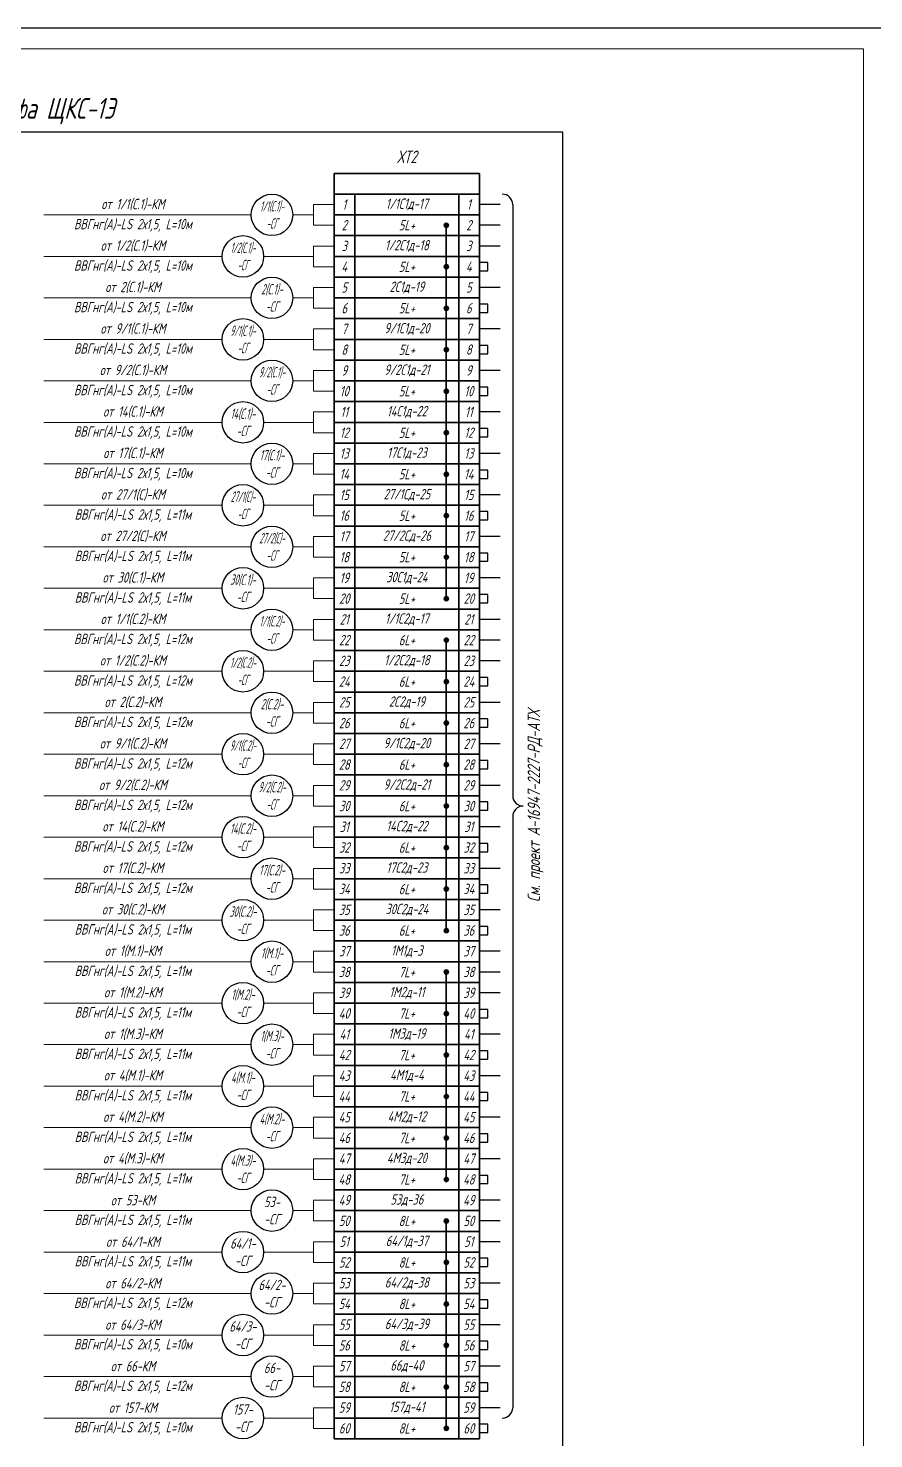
# Model space of a CAD drawing. Header units: millimetres. Extents: x -14296 to 10264, y -13087 to -5602.
# Drawn here: x -4189.9 to -3986.2, y -12832.7 to -12492.7 of the extents above; entities that cross this region are included whole.
import ezdxf

# ---------------------------------------------------------------- set-up
doc = ezdxf.new("R2010")
doc.units = ezdxf.units.MM
doc.linetypes.add('gost5', pattern=[7, 5, -2, 0])
for name, color, linetype, lineweight in [('КаБель контрольный (Вновь)', 142, 'gost5', 15), ('КаБель контрольный (Сущ)', 142, 'gost5', 25), ('Линия выноска', 137, 'Continuous', 25), ('Рамка толстая', 7, 'Continuous', 15), ('Рамка тонкая', 5, 'Continuous', 25), ('Текст', 7, 'Continuous', 20), ('Элемент эл. схем', 7, 'Continuous', 35)]:
    doc.layers.add(name, color=color, linetype=linetype, lineweight=lineweight)
doc.styles.add('Simplex', font='simplex.shx', dxfattribs={"width": 0.7, "oblique": 15})

# ---------------------------------------------------------------- blocks, each defined once
blk = doc.blocks.new('A$C54FF5821')
at = {"layer": 'Рамка толстая'}
for p, q in [((415, 589), (20, 589)), ((415, 5), (415, 589))]:
    blk.add_line(p, q, dxfattribs=at)
at = {"layer": 'Рамка тонкая'}
blk.add_line((420, 594), (0, 594), dxfattribs=at)
blk = doc.blocks.new('A$C581E5E11')
at = {"layer": 'Элемент эл. схем'}
for p, q in [((0, 5), (0, 0)), ((5, 5), (0, 5)), ((5, 0), (5, 5)), ((5, 5), (30, 5)), ((30, 5), (30, 0)), ((30, 5), (35, 5)), ((35, 5), (35, 0)), ((0, 0), (5, 0)), ((30, 0), (5, 0)), ((35, 0), (30, 0))]:
    blk.add_line(p, q, dxfattribs=at)

msp = doc.modelspace()

# ---------------------------------------------------------------- hatches: boundary and pattern name
at = {"layer": 'Элемент эл. схем', "linetype": 'ByBlock'}
for points in [[(-4088.71622, -12540.24064, 1), (-4089.71622, -12540.24064, 1)], [(-4088.71622, -12550.24064, 1), (-4089.71622, -12550.24064, 1)], [(-4088.71622, -12560.24064, 1), (-4089.71622, -12560.24064, 1)], [(-4088.71622, -12570.24064, 1), (-4089.71622, -12570.24064, 1)], [(-4088.71622, -12580.24064, 1), (-4089.71622, -12580.24064, 1)], [(-4088.71622, -12590.24064, 1), (-4089.71622, -12590.24064, 1)], [(-4088.71622, -12600.24064, 1), (-4089.71622, -12600.24064, 1)], [(-4088.71622, -12610.24064, 1), (-4089.71622, -12610.24064, 1)], [(-4088.71622, -12620.24064, 1), (-4089.71622, -12620.24064, 1)], [(-4088.71622, -12630.24064, 1), (-4089.71622, -12630.24064, 1)], [(-4088.71622, -12640.24064, 1), (-4089.71622, -12640.24064, 1)], [(-4088.71622, -12650.24064, 1), (-4089.71622, -12650.24064, 1)], [(-4088.71622, -12660.24064, 1), (-4089.71622, -12660.24064, 1)], [(-4088.71622, -12670.24064, 1), (-4089.71622, -12670.24064, 1)], [(-4088.71622, -12680.24064, 1), (-4089.71622, -12680.24064, 1)], [(-4088.71622, -12690.24064, 1), (-4089.71622, -12690.24064, 1)], [(-4088.71622, -12700.24064, 1), (-4089.71622, -12700.24064, 1)], [(-4088.71622, -12710.24064, 1), (-4089.71622, -12710.24064, 1)], [(-4088.71622, -12720.24064, 1), (-4089.71622, -12720.24064, 1)], [(-4088.71622, -12730.24064, 1), (-4089.71622, -12730.24064, 1)], [(-4088.71622, -12740.24064, 1), (-4089.71622, -12740.24064, 1)], [(-4088.71622, -12750.24064, 1), (-4089.71622, -12750.24064, 1)], [(-4088.71622, -12760.24064, 1), (-4089.71622, -12760.24064, 1)], [(-4088.71622, -12770.24064, 1), (-4089.71622, -12770.24064, 1)], [(-4088.71622, -12780.24064, 1), (-4089.71622, -12780.24064, 1)], [(-4088.71622, -12790.24064, 1), (-4089.71622, -12790.24064, 1)], [(-4088.71622, -12800.24064, 1), (-4089.71622, -12800.24064, 1)], [(-4088.71622, -12810.24064, 1), (-4089.71622, -12810.24064, 1)], [(-4088.71622, -12820.24064, 1), (-4089.71622, -12820.24064, 1)], [(-4088.71622, -12830.24064, 1), (-4089.71622, -12830.24064, 1)]]:
    msp.add_hatch(color=256, dxfattribs=at).paths.add_polyline_path(points)

# ---------------------------------------------------------------- linework, layer by layer
at = {"layer": 'КаБель контрольный (Вновь)', "linetype": 'ByBlock'}
for p, q in [((-4116.21622, -12535.24064), (-4121.21622, -12535.24064)), ((-4121.21622, -12535.24064), (-4121.21622, -12540.24064)), ((-4136.21622, -12537.74064), (-4186.21622, -12537.74064)), ((-4121.21622, -12537.74064), (-4126.21622, -12537.74064)), ((-4121.21622, -12540.24064), (-4116.21622, -12540.24064)), ((-4116.21622, -12545.24064), (-4121.21622, -12545.24064)), ((-4121.21622, -12545.24064), (-4121.21622, -12550.24064)), ((-4143.21622, -12547.74064), (-4186.21622, -12547.74064)), ((-4121.21622, -12547.74064), (-4133.21622, -12547.74064)), ((-4121.21622, -12550.24064), (-4116.21622, -12550.24064)), ((-4116.21622, -12555.24064), (-4121.21622, -12555.24064)), ((-4121.21622, -12555.24064), (-4121.21622, -12560.24064)), ((-4136.21622, -12557.74064), (-4186.21622, -12557.74064)), ((-4121.21622, -12557.74064), (-4126.21622, -12557.74064)), ((-4121.21622, -12560.24064), (-4116.21622, -12560.24064)), ((-4116.21622, -12565.24064), (-4121.21622, -12565.24064)), ((-4121.21622, -12565.24064), (-4121.21622, -12570.24064)), ((-4143.21622, -12567.74064), (-4186.21622, -12567.74064)), ((-4121.21622, -12567.74064), (-4133.21622, -12567.74064)), ((-4121.21622, -12570.24064), (-4116.21622, -12570.24064)), ((-4116.21622, -12575.24064), (-4121.21622, -12575.24064)), ((-4121.21622, -12575.24064), (-4121.21622, -12580.24064)), ((-4136.21622, -12577.74064), (-4186.21622, -12577.74064)), ((-4121.21622, -12577.74064), (-4126.21622, -12577.74064)), ((-4121.21622, -12580.24064), (-4116.21622, -12580.24064)), ((-4116.21622, -12585.24064), (-4121.21622, -12585.24064)), ((-4121.21622, -12585.24064), (-4121.21622, -12590.24064)), ((-4143.21622, -12587.74064), (-4186.21622, -12587.74064)), ((-4121.21622, -12587.74064), (-4133.21622, -12587.74064)), ((-4121.21622, -12590.24064), (-4116.21622, -12590.24064)), ((-4116.21622, -12595.24064), (-4121.21622, -12595.24064)), ((-4121.21622, -12595.24064), (-4121.21622, -12600.24064)), ((-4136.21622, -12597.74064), (-4186.21622, -12597.74064)), ((-4121.21622, -12597.74064), (-4126.21622, -12597.74064)), ((-4121.21622, -12600.24064), (-4116.21622, -12600.24064)), ((-4116.21622, -12605.24064), (-4121.21622, -12605.24064)), ((-4121.21622, -12605.24064), (-4121.21622, -12610.24064)), ((-4143.21622, -12607.74064), (-4186.21622, -12607.74064)), ((-4121.21622, -12607.74064), (-4133.21622, -12607.74064)), ((-4121.21622, -12610.24064), (-4116.21622, -12610.24064)), ((-4116.21622, -12615.24064), (-4121.21622, -12615.24064)), ((-4121.21622, -12615.24064), (-4121.21622, -12620.24064)), ((-4136.21622, -12617.74064), (-4186.21622, -12617.74064)), ((-4121.21622, -12617.74064), (-4126.21622, -12617.74064)), ((-4121.21622, -12620.24064), (-4116.21622, -12620.24064)), ((-4116.21622, -12625.24064), (-4121.21622, -12625.24064)), ((-4121.21622, -12625.24064), (-4121.21622, -12630.24064)), ((-4143.21622, -12627.74064), (-4186.21622, -12627.74064)), ((-4121.21622, -12627.74064), (-4133.21622, -12627.74064)), ((-4121.21622, -12630.24064), (-4116.21622, -12630.24064)), ((-4136.21622, -12637.74064), (-4186.21622, -12637.74064)), ((-4121.21622, -12637.74064), (-4126.21622, -12637.74064)), ((-4116.21622, -12635.24064), (-4121.21622, -12635.24064)), ((-4121.21622, -12635.24064), (-4121.21622, -12640.24064)), ((-4121.21622, -12640.24064), (-4116.21622, -12640.24064)), ((-4143.21622, -12647.74064), (-4186.21622, -12647.74064)), ((-4121.21622, -12647.74064), (-4133.21622, -12647.74064)), ((-4116.21622, -12645.24064), (-4121.21622, -12645.24064)), ((-4121.21622, -12645.24064), (-4121.21622, -12650.24064)), ((-4121.21622, -12650.24064), (-4116.21622, -12650.24064)), ((-4136.21622, -12657.74064), (-4186.21622, -12657.74064)), ((-4121.21622, -12657.74064), (-4126.21622, -12657.74064)), ((-4116.21622, -12655.24064), (-4121.21622, -12655.24064)), ((-4121.21622, -12655.24064), (-4121.21622, -12660.24064)), ((-4121.21622, -12660.24064), (-4116.21622, -12660.24064)), ((-4143.21622, -12667.74064), (-4186.21622, -12667.74064)), ((-4121.21622, -12667.74064), (-4133.21622, -12667.74064)), ((-4116.21622, -12665.24064), (-4121.21622, -12665.24064)), ((-4121.21622, -12665.24064), (-4121.21622, -12670.24064)), ((-4121.21622, -12670.24064), (-4116.21622, -12670.24064)), ((-4136.21622, -12677.74064), (-4186.21622, -12677.74064)), ((-4121.21622, -12677.74064), (-4126.21622, -12677.74064)), ((-4116.21622, -12675.24064), (-4121.21622, -12675.24064)), ((-4121.21622, -12675.24064), (-4121.21622, -12680.24064)), ((-4121.21622, -12680.24064), (-4116.21622, -12680.24064)), ((-4116.21622, -12685.24064), (-4121.21622, -12685.24064)), ((-4121.21622, -12685.24064), (-4121.21622, -12690.24064)), ((-4143.21622, -12687.74064), (-4186.21622, -12687.74064)), ((-4121.21622, -12687.74064), (-4133.21622, -12687.74064)), ((-4121.21622, -12690.24064), (-4116.21622, -12690.24064)), ((-4116.21622, -12695.24064), (-4121.21622, -12695.24064)), ((-4121.21622, -12695.24064), (-4121.21622, -12700.24064)), ((-4136.21622, -12697.74064), (-4186.21622, -12697.74064)), ((-4121.21622, -12697.74064), (-4126.21622, -12697.74064)), ((-4121.21622, -12700.24064), (-4116.21622, -12700.24064)), ((-4116.21622, -12705.24064), (-4121.21622, -12705.24064)), ((-4121.21622, -12705.24064), (-4121.21622, -12710.24064)), ((-4143.21622, -12707.74064), (-4186.21622, -12707.74064)), ((-4121.21622, -12707.74064), (-4133.21622, -12707.74064)), ((-4121.21622, -12710.24064), (-4116.21622, -12710.24064)), ((-4116.21622, -12715.24064), (-4121.21622, -12715.24064)), ((-4121.21622, -12715.24064), (-4121.21622, -12720.24064)), ((-4136.21622, -12717.74064), (-4186.21622, -12717.74064)), ((-4121.21622, -12717.74064), (-4126.21622, -12717.74064)), ((-4121.21622, -12720.24064), (-4116.21622, -12720.24064)), ((-4116.21622, -12725.24064), (-4121.21622, -12725.24064)), ((-4121.21622, -12725.24064), (-4121.21622, -12730.24064)), ((-4143.21622, -12727.74064), (-4186.21622, -12727.74064)), ((-4121.21622, -12727.74064), (-4133.21622, -12727.74064)), ((-4121.21622, -12730.24064), (-4116.21622, -12730.24064)), ((-4116.21622, -12735.24064), (-4121.21622, -12735.24064)), ((-4121.21622, -12735.24064), (-4121.21622, -12740.24064)), ((-4136.21622, -12737.74064), (-4186.21622, -12737.74064)), ((-4121.21622, -12737.74064), (-4126.21622, -12737.74064)), ((-4121.21622, -12740.24064), (-4116.21622, -12740.24064)), ((-4116.21622, -12745.24064), (-4121.21622, -12745.24064)), ((-4121.21622, -12745.24064), (-4121.21622, -12750.24064)), ((-4143.21622, -12747.74064), (-4186.21622, -12747.74064)), ((-4121.21622, -12747.74064), (-4133.21622, -12747.74064)), ((-4121.21622, -12750.24064), (-4116.21622, -12750.24064)), ((-4116.21622, -12755.24064), (-4121.21622, -12755.24064)), ((-4121.21622, -12755.24064), (-4121.21622, -12760.24064)), ((-4136.21622, -12757.74064), (-4186.21622, -12757.74064)), ((-4121.21622, -12757.74064), (-4126.21622, -12757.74064)), ((-4121.21622, -12760.24064), (-4116.21622, -12760.24064)), ((-4116.21622, -12765.24064), (-4121.21622, -12765.24064)), ((-4121.21622, -12765.24064), (-4121.21622, -12770.24064)), ((-4143.21622, -12767.74064), (-4186.21622, -12767.74064)), ((-4121.21622, -12767.74064), (-4133.21622, -12767.74064)), ((-4121.21622, -12770.24064), (-4116.21622, -12770.24064)), ((-4116.21622, -12775.24064), (-4121.21622, -12775.24064)), ((-4121.21622, -12775.24064), (-4121.21622, -12780.24064)), ((-4136.21622, -12777.74064), (-4186.21622, -12777.74064)), ((-4121.21622, -12777.74064), (-4126.21622, -12777.74064)), ((-4121.21622, -12780.24064), (-4116.21622, -12780.24064)), ((-4116.21622, -12785.24064), (-4121.21622, -12785.24064)), ((-4121.21622, -12785.24064), (-4121.21622, -12790.24064)), ((-4143.21622, -12787.74064), (-4186.21622, -12787.74064)), ((-4121.21622, -12787.74064), (-4133.21622, -12787.74064)), ((-4121.21622, -12790.24064), (-4116.21622, -12790.24064)), ((-4116.21622, -12795.24064), (-4121.21622, -12795.24064)), ((-4121.21622, -12795.24064), (-4121.21622, -12800.24064)), ((-4136.21622, -12797.74064), (-4186.21622, -12797.74064)), ((-4121.21622, -12797.74064), (-4126.21622, -12797.74064)), ((-4121.21622, -12800.24064), (-4116.21622, -12800.24064)), ((-4143.21622, -12807.74064), (-4186.21622, -12807.74064)), ((-4121.21622, -12807.74064), (-4133.21622, -12807.74064)), ((-4116.21622, -12805.24064), (-4121.21622, -12805.24064)), ((-4121.21622, -12805.24064), (-4121.21622, -12810.24064)), ((-4121.21622, -12810.24064), (-4116.21622, -12810.24064)), ((-4136.21622, -12817.74064), (-4186.21622, -12817.74064)), ((-4121.21622, -12817.74064), (-4126.21622, -12817.74064)), ((-4116.21622, -12815.24064), (-4121.21622, -12815.24064)), ((-4121.21622, -12815.24064), (-4121.21622, -12820.24064)), ((-4121.21622, -12820.24064), (-4116.21622, -12820.24064)), ((-4143.21622, -12827.74064), (-4186.21622, -12827.74064)), ((-4121.21622, -12827.74064), (-4133.21622, -12827.74064)), ((-4116.21622, -12825.24064), (-4121.21622, -12825.24064)), ((-4121.21622, -12825.24064), (-4121.21622, -12830.24064)), ((-4121.21622, -12830.24064), (-4116.21622, -12830.24064))]:
    msp.add_line(p, q, dxfattribs=at)
at = {"layer": 'КаБель контрольный (Сущ)', "color": 6, "linetype": 'ByBlock'}
for p, q in [((-4076.21622, -12535.24064), (-4081.21622, -12535.24064)), ((-4076.21622, -12540.24064), (-4081.21622, -12540.24064)), ((-4076.21622, -12545.24064), (-4081.21622, -12545.24064)), ((-4076.21622, -12555.24064), (-4081.21622, -12555.24064)), ((-4076.21622, -12565.24064), (-4081.21622, -12565.24064)), ((-4076.21622, -12575.24064), (-4081.21622, -12575.24064)), ((-4076.21622, -12585.24064), (-4081.21622, -12585.24064)), ((-4076.21622, -12595.24064), (-4081.21622, -12595.24064)), ((-4076.21622, -12605.24064), (-4081.21622, -12605.24064)), ((-4076.21622, -12615.24064), (-4081.21622, -12615.24064)), ((-4076.21622, -12625.24064), (-4081.21622, -12625.24064)), ((-4076.21622, -12635.24064), (-4081.21622, -12635.24064)), ((-4076.21622, -12640.24064), (-4081.21622, -12640.24064)), ((-4076.21622, -12645.24064), (-4081.21622, -12645.24064)), ((-4076.21622, -12655.24064), (-4081.21622, -12655.24064)), ((-4076.21622, -12665.24064), (-4081.21622, -12665.24064)), ((-4076.21622, -12675.24064), (-4081.21622, -12675.24064)), ((-4076.21622, -12685.24064), (-4081.21622, -12685.24064)), ((-4076.21622, -12695.24064), (-4081.21622, -12695.24064)), ((-4076.21622, -12705.24064), (-4081.21622, -12705.24064)), ((-4076.21622, -12715.24064), (-4081.21622, -12715.24064)), ((-4076.21622, -12720.24064), (-4081.21622, -12720.24064)), ((-4076.21622, -12725.24064), (-4081.21622, -12725.24064)), ((-4076.21622, -12735.24064), (-4081.21622, -12735.24064)), ((-4076.21622, -12745.24064), (-4081.21622, -12745.24064)), ((-4076.21622, -12755.24064), (-4081.21622, -12755.24064)), ((-4076.21622, -12765.24064), (-4081.21622, -12765.24064)), ((-4076.21622, -12775.24064), (-4081.21622, -12775.24064)), ((-4076.21622, -12780.24064), (-4081.21622, -12780.24064)), ((-4076.21622, -12785.24064), (-4081.21622, -12785.24064)), ((-4076.21622, -12795.24064), (-4081.21622, -12795.24064)), ((-4076.21622, -12805.24064), (-4081.21622, -12805.24064)), ((-4076.21622, -12815.24064), (-4081.21622, -12815.24064)), ((-4076.21622, -12825.24064), (-4081.21622, -12825.24064))]:
    msp.add_line(p, q, dxfattribs=at)
at = {"layer": 'КаБель контрольный (Сущ)', "linetype": 'ByBlock'}
for p, q in [((-4079.21622, -12549.24064), (-4081.21622, -12549.24064)), ((-4079.21622, -12551.24064), (-4079.21622, -12549.24064)), ((-4081.21622, -12551.24064), (-4079.21622, -12551.24064)), ((-4079.21622, -12559.24064), (-4081.21622, -12559.24064)), ((-4079.21622, -12561.24064), (-4079.21622, -12559.24064)), ((-4081.21622, -12561.24064), (-4079.21622, -12561.24064)), ((-4079.21622, -12569.24064), (-4081.21622, -12569.24064)), ((-4079.21622, -12571.24064), (-4079.21622, -12569.24064)), ((-4081.21622, -12571.24064), (-4079.21622, -12571.24064)), ((-4079.21622, -12579.24064), (-4081.21622, -12579.24064)), ((-4079.21622, -12581.24064), (-4079.21622, -12579.24064)), ((-4081.21622, -12581.24064), (-4079.21622, -12581.24064)), ((-4079.21622, -12589.24064), (-4081.21622, -12589.24064)), ((-4079.21622, -12591.24064), (-4079.21622, -12589.24064)), ((-4081.21622, -12591.24064), (-4079.21622, -12591.24064)), ((-4079.21622, -12599.24064), (-4081.21622, -12599.24064)), ((-4079.21622, -12601.24064), (-4079.21622, -12599.24064)), ((-4081.21622, -12601.24064), (-4079.21622, -12601.24064)), ((-4079.21622, -12609.24064), (-4081.21622, -12609.24064)), ((-4079.21622, -12611.24064), (-4079.21622, -12609.24064)), ((-4081.21622, -12611.24064), (-4079.21622, -12611.24064)), ((-4079.21622, -12619.24064), (-4081.21622, -12619.24064)), ((-4079.21622, -12621.24064), (-4079.21622, -12619.24064)), ((-4081.21622, -12621.24064), (-4079.21622, -12621.24064)), ((-4079.21622, -12629.24064), (-4081.21622, -12629.24064)), ((-4079.21622, -12631.24064), (-4079.21622, -12629.24064)), ((-4081.21622, -12631.24064), (-4079.21622, -12631.24064)), ((-4079.21622, -12649.24064), (-4081.21622, -12649.24064)), ((-4081.21622, -12651.24064), (-4079.21622, -12651.24064)), ((-4079.21622, -12651.24064), (-4079.21622, -12649.24064)), ((-4079.21622, -12659.24064), (-4081.21622, -12659.24064)), ((-4081.21622, -12661.24064), (-4079.21622, -12661.24064)), ((-4079.21622, -12661.24064), (-4079.21622, -12659.24064)), ((-4079.21622, -12669.24064), (-4081.21622, -12669.24064)), ((-4081.21622, -12671.24064), (-4079.21622, -12671.24064)), ((-4079.21622, -12671.24064), (-4079.21622, -12669.24064)), ((-4079.21622, -12679.24064), (-4081.21622, -12679.24064)), ((-4081.21622, -12681.24064), (-4079.21622, -12681.24064)), ((-4079.21622, -12681.24064), (-4079.21622, -12679.24064)), ((-4079.21622, -12689.24064), (-4081.21622, -12689.24064)), ((-4081.21622, -12691.24064), (-4079.21622, -12691.24064)), ((-4079.21622, -12691.24064), (-4079.21622, -12689.24064)), ((-4079.21622, -12699.24064), (-4081.21622, -12699.24064)), ((-4081.21622, -12701.24064), (-4079.21622, -12701.24064)), ((-4079.21622, -12701.24064), (-4079.21622, -12699.24064)), ((-4079.21622, -12709.24064), (-4081.21622, -12709.24064)), ((-4081.21622, -12711.24064), (-4079.21622, -12711.24064)), ((-4079.21622, -12711.24064), (-4079.21622, -12709.24064)), ((-4079.21622, -12729.24064), (-4081.21622, -12729.24064)), ((-4079.21622, -12731.24064), (-4079.21622, -12729.24064)), ((-4081.21622, -12731.24064), (-4079.21622, -12731.24064)), ((-4079.21622, -12739.24064), (-4081.21622, -12739.24064)), ((-4079.21622, -12741.24064), (-4079.21622, -12739.24064)), ((-4081.21622, -12741.24064), (-4079.21622, -12741.24064)), ((-4079.21622, -12749.24064), (-4081.21622, -12749.24064)), ((-4079.21622, -12751.24064), (-4079.21622, -12749.24064)), ((-4081.21622, -12751.24064), (-4079.21622, -12751.24064)), ((-4079.21622, -12759.24064), (-4081.21622, -12759.24064)), ((-4079.21622, -12761.24064), (-4079.21622, -12759.24064)), ((-4081.21622, -12761.24064), (-4079.21622, -12761.24064)), ((-4079.21622, -12769.24064), (-4081.21622, -12769.24064)), ((-4079.21622, -12771.24064), (-4079.21622, -12769.24064)), ((-4081.21622, -12771.24064), (-4079.21622, -12771.24064)), ((-4079.21622, -12789.24064), (-4081.21622, -12789.24064)), ((-4079.21622, -12791.24064), (-4079.21622, -12789.24064)), ((-4081.21622, -12791.24064), (-4079.21622, -12791.24064)), ((-4079.21622, -12799.24064), (-4081.21622, -12799.24064)), ((-4079.21622, -12801.24064), (-4079.21622, -12799.24064)), ((-4081.21622, -12801.24064), (-4079.21622, -12801.24064)), ((-4079.21622, -12809.24064), (-4081.21622, -12809.24064)), ((-4079.21622, -12811.24064), (-4079.21622, -12809.24064)), ((-4081.21622, -12811.24064), (-4079.21622, -12811.24064)), ((-4079.21622, -12819.24064), (-4081.21622, -12819.24064)), ((-4081.21622, -12821.24064), (-4079.21622, -12821.24064)), ((-4079.21622, -12821.24064), (-4079.21622, -12819.24064)), ((-4079.21622, -12829.24064), (-4081.21622, -12829.24064)), ((-4081.21622, -12831.24064), (-4079.21622, -12831.24064)), ((-4079.21622, -12831.24064), (-4079.21622, -12829.24064))]:
    msp.add_line(p, q, dxfattribs=at)
at = {"layer": 'Линия выноска'}
for p, q in [((-4351.21622, -12517.74064), (-4061.21622, -12517.74064)), ((-4061.21622, -12517.74064), (-4061.21622, -12916.74064))]:
    msp.add_line(p, q, dxfattribs=at)
at = {"layer": 'Рамка тонкая'}
for p, q in [((-4073.21622, -12535.24064), (-4073.21622, -12677.74064)), ((-4073.21622, -12682.74064), (-4073.21622, -12825.24064))]:
    msp.add_line(p, q, dxfattribs=at)
for centre in [(-4131.21622, -12537.74064), (-4138.21622, -12547.74064), (-4131.21622, -12557.74064), (-4138.21622, -12567.74064), (-4131.21622, -12577.74064), (-4138.21622, -12587.74064), (-4131.21622, -12597.74064), (-4138.21622, -12607.74064), (-4131.21622, -12617.74064), (-4138.21622, -12627.74064), (-4131.21622, -12637.74064), (-4138.21622, -12647.74064), (-4131.21622, -12657.74064), (-4138.21622, -12667.74064), (-4131.21622, -12677.74064), (-4138.21622, -12687.74064), (-4131.21622, -12697.74064), (-4138.21622, -12707.74064), (-4131.21622, -12717.74064), (-4138.21622, -12727.74064), (-4131.21622, -12737.74064), (-4138.21622, -12747.74064), (-4131.21622, -12757.74064), (-4138.21622, -12767.74064), (-4131.21622, -12777.74064), (-4138.21622, -12787.74064), (-4131.21622, -12797.74064), (-4138.21622, -12807.74064), (-4131.21622, -12817.74064), (-4138.21622, -12827.74064)]:
    msp.add_circle(centre, 5, dxfattribs=at)
for centre, start, end in [((-4075.71622, -12535.24064), 0, 90), ((-4070.71622, -12677.74064), 180, 270), ((-4070.71622, -12682.74064), 90, 180), ((-4075.71622, -12825.24064), 270, 0)]:
    msp.add_arc(centre, 2.5, start, end, dxfattribs=at)
at = {"layer": 'Элемент эл. схем'}
for p, q in [((-4116.21622, -12527.74064), (-4116.21622, -12532.74064)), ((-4111.21622, -12527.74064), (-4116.21622, -12527.74064)), ((-4111.21622, -12527.74064), (-4086.21622, -12527.74064)), ((-4086.21622, -12527.74064), (-4081.21622, -12527.74064)), ((-4081.21622, -12527.74064), (-4081.21622, -12532.74064)), ((-4116.21622, -12532.74064), (-4111.21622, -12532.74064)), ((-4086.21622, -12532.74064), (-4111.21622, -12532.74064)), ((-4081.21622, -12532.74064), (-4086.21622, -12532.74064)), ((-4116.21622, -12612.74064), (-4111.21622, -12612.74064)), ((-4086.21622, -12612.74064), (-4111.21622, -12612.74064)), ((-4081.21622, -12612.74064), (-4086.21622, -12612.74064)), ((-4116.21622, -12772.74064), (-4111.21622, -12772.74064)), ((-4086.21622, -12772.74064), (-4111.21622, -12772.74064)), ((-4081.21622, -12772.74064), (-4086.21622, -12772.74064)), ((-4086.21622, -12772.74064), (-4081.21622, -12772.74064))]:
    msp.add_line(p, q, dxfattribs=at)
at = {"layer": 'Элемент эл. схем', "linetype": 'ByBlock'}
for p, q in [((-4089.21622, -12540.24064), (-4089.21622, -12630.24064)), ((-4089.21622, -12640.24064), (-4089.21622, -12710.24064)), ((-4089.21622, -12720.24064), (-4089.21622, -12770.24064)), ((-4089.21622, -12780.24064), (-4089.21622, -12830.24064))]:
    msp.add_line(p, q, dxfattribs=at)
for centre in [(-4089.21622, -12540.24064), (-4089.21622, -12550.24064), (-4089.21622, -12560.24064), (-4089.21622, -12570.24064), (-4089.21622, -12580.24064), (-4089.21622, -12590.24064), (-4089.21622, -12600.24064), (-4089.21622, -12610.24064), (-4089.21622, -12620.24064), (-4089.21622, -12630.24064), (-4089.21622, -12640.24064), (-4089.21622, -12650.24064), (-4089.21622, -12660.24064), (-4089.21622, -12670.24064), (-4089.21622, -12680.24064), (-4089.21622, -12690.24064), (-4089.21622, -12700.24064), (-4089.21622, -12710.24064), (-4089.21622, -12720.24064), (-4089.21622, -12730.24064), (-4089.21622, -12740.24064), (-4089.21622, -12750.24064), (-4089.21622, -12760.24064), (-4089.21622, -12770.24064), (-4089.21622, -12780.24064), (-4089.21622, -12790.24064), (-4089.21622, -12800.24064), (-4089.21622, -12810.24064), (-4089.21622, -12820.24064), (-4089.21622, -12830.24064)]:
    msp.add_circle(centre, 0.5, dxfattribs=at)

# ---------------------------------------------------------------- block references
msp.add_blockref('A$C54FF5821', (-4403.71622, -13086.74065))
at = {"layer": 'Элемент эл. схем'}
for p in [(-4116.21622, -12537.74063), (-4116.21622, -12542.74063), (-4116.21622, -12547.74063), (-4116.21622, -12552.74063), (-4116.21622, -12557.74063), (-4116.21622, -12562.74063), (-4116.21622, -12567.74063), (-4116.21622, -12572.74063), (-4116.21622, -12577.74063), (-4116.21622, -12582.74063), (-4116.21622, -12587.74063), (-4116.21622, -12592.74063), (-4116.21622, -12597.74063), (-4116.21622, -12602.74063), (-4116.21622, -12607.74063), (-4116.21622, -12612.74063), (-4116.21622, -12617.74063), (-4116.21622, -12622.74063), (-4116.21622, -12627.74063), (-4116.21622, -12632.74063), (-4116.21622, -12637.74063), (-4116.21622, -12642.74063), (-4116.21622, -12647.74063), (-4116.21622, -12652.74063), (-4116.21622, -12657.74063), (-4116.21622, -12662.74063), (-4116.21622, -12667.74063), (-4116.21622, -12672.74063), (-4116.21622, -12677.74063), (-4116.21622, -12682.74063), (-4116.21622, -12687.74063), (-4116.21622, -12692.74063), (-4116.21622, -12697.74063), (-4116.21622, -12702.74063), (-4116.21622, -12707.74063), (-4116.21622, -12712.74063), (-4116.21622, -12717.74063), (-4116.21622, -12722.74063), (-4116.21622, -12727.74063), (-4116.21622, -12732.74063), (-4116.21622, -12737.74063), (-4116.21622, -12742.74063), (-4116.21622, -12747.74063), (-4116.21622, -12752.74063), (-4116.21622, -12757.74063), (-4116.21622, -12762.74063), (-4116.21622, -12767.74063), (-4116.21622, -12772.74063), (-4116.21622, -12777.74063), (-4116.21622, -12782.74063), (-4116.21622, -12787.74063), (-4116.21622, -12792.74063), (-4116.21622, -12797.74063), (-4116.21622, -12802.74063), (-4116.21622, -12807.74063), (-4116.21622, -12812.74063), (-4116.21622, -12817.74063), (-4116.21622, -12822.74063), (-4116.21622, -12827.74063), (-4116.21622, -12832.74063)]:
    msp.add_blockref('A$C581E5E11', p, dxfattribs=at)

# ---------------------------------------------------------------- texts
at = {"layer": 'Текст', "lineweight": 35, "insert": (-4206.21622, -12512.74064), "char_height": 5, "width": 241.1593088, "attachment_point": 5, "style": 'Simplex'}
msp.add_mtext('Монтажная схема шкафа ЩКС-1Э', dxfattribs=at)
at = {"layer": 'Текст', "attachment_point": 5, "style": 'Simplex'}
for s, insert, char_height, width in [('ХТ2', (-4098.71622, -12523.74064), 3, 35), ('от 1/1(С.1)-КМ', (-4164.71622, -12535.24064), 2.5, 30.4242349), ('{\\W0.4;1/1(С.1)-\\P-СГ}', (-4131.21622, -12537.74064), 2.5, 17), ('1/1С1д-17', (-4098.71622, -12535.24064), 2.5, 25), ('ВВГнг(А)-LS 2х1,5, L=10м', (-4164.71622, -12540.24064), 2.5, 52.5468781), ('5L+', (-4098.71622, -12540.24064), 2.5, 25), ('от 1/2(С.1)-КМ', (-4164.71622, -12545.24064), 2.5, 30.4242349), ('{\\W0.4;1/2(С.1)-\\P-СГ}', (-4138.21622, -12547.74064), 2.5, 17), ('1/2С1д-18', (-4098.71622, -12545.24064), 2.5, 25), ('ВВГнг(А)-LS 2х1,5, L=10м', (-4164.71622, -12550.24064), 2.5, 52.5468781), ('5L+', (-4098.71622, -12550.24064), 2.5, 25), ('от 2(С.1)-КМ', (-4164.71622, -12555.24064), 2.5, 30.4242349), ('{\\W0.5;2(С.1)-\\P-СГ}', (-4131.21622, -12557.74064), 2.5, 17), ('2С1д-19', (-4098.71622, -12555.24064), 2.5, 25), ('ВВГнг(А)-LS 2х1,5, L=10м', (-4164.71622, -12560.24064), 2.5, 52.5468781), ('5L+', (-4098.71622, -12560.24064), 2.5, 25), ('от 9/1(С.1)-КМ', (-4164.71622, -12565.24064), 2.5, 30.4242349), ('{\\W0.4;9/1(С.1)-\\P-СГ}', (-4138.21622, -12567.74064), 2.5, 17), ('9/1С1д-20', (-4098.71622, -12565.24064), 2.5, 25), ('ВВГнг(А)-LS 2х1,5, L=10м', (-4164.71622, -12570.24064), 2.5, 52.5468781), ('5L+', (-4098.71622, -12570.24064), 2.5, 25), ('от 9/2(С.1)-КМ', (-4164.71622, -12575.24064), 2.5, 30.4242349), ('{\\W0.4;9/2(С.1)-\\P-СГ}', (-4131.21622, -12577.74064), 2.5, 17), ('9/2С1д-21', (-4098.71622, -12575.24064), 2.5, 25), ('ВВГнг(А)-LS 2х1,5, L=10м', (-4164.71622, -12580.24064), 2.5, 52.5468781), ('5L+', (-4098.71622, -12580.24064), 2.5, 25), ('от 14(С.1)-КМ', (-4164.71622, -12585.24064), 2.5, 30.4242349), ('{\\W0.5;14(С.1)-\\P-СГ}', (-4138.21622, -12587.74064), 2.5, 17), ('14С1д-22', (-4098.71622, -12585.24064), 2.5, 25), ('ВВГнг(А)-LS 2х1,5, L=10м', (-4164.71622, -12590.24064), 2.5, 52.5468781), ('5L+', (-4098.71622, -12590.24064), 2.5, 25), ('от 17(С.1)-КМ', (-4164.71622, -12595.24064), 2.5, 30.4242349), ('{\\W0.5;17(С.1)-\\P-СГ}', (-4131.21622, -12597.74064), 2.5, 17), ('17С1д-23', (-4098.71622, -12595.24064), 2.5, 25), ('ВВГнг(А)-LS 2х1,5, L=10м', (-4164.71622, -12600.24064), 2.5, 52.5468781), ('5L+', (-4098.71622, -12600.24064), 2.5, 25), ('от 27/1(С)-КМ', (-4164.71622, -12605.24064), 2.5, 30.4242349), ('27/1Сд-25', (-4098.71622, -12605.24064), 2.5, 25), ('{\\W0.4;27/1(С)-\\P-СГ}', (-4138.21622, -12607.74064), 2.5, 17), ('ВВГнг(А)-LS 2х1,5, L=11м', (-4164.71622, -12610.24064), 2.5, 52.5468781), ('5L+', (-4098.71622, -12610.24064), 2.5, 25), ('от 27/2(С)-КМ', (-4164.71622, -12615.24064), 2.5, 30.4242349), ('27/2Сд-26', (-4098.71622, -12615.24064), 2.5, 25), ('{\\W0.4;27/2(С)-\\P-СГ}', (-4131.21622, -12617.74064), 2.5, 17), ('ВВГнг(А)-LS 2х1,5, L=11м', (-4164.71622, -12620.24064), 2.5, 52.5468781), ('5L+', (-4098.71622, -12620.24064), 2.5, 25), ('от 30(С.1)-КМ', (-4164.71622, -12625.24064), 2.5, 30.4242349), ('{\\W0.5;30(С.1)-\\P-СГ}', (-4138.21622, -12627.74064), 2.5, 17), ('30С1д-24', (-4098.71622, -12625.24064), 2.5, 25), ('ВВГнг(А)-LS 2х1,5, L=11м', (-4164.71622, -12630.24064), 2.5, 52.5468781), ('5L+', (-4098.71622, -12630.24064), 2.5, 25), ('от 1/1(С.2)-КМ', (-4164.71622, -12635.24064), 2.5, 30.4242349), ('{\\W0.4;1/1(С.2)-\\P-СГ}', (-4131.21622, -12637.74064), 2.5, 17), ('1/1С2д-17', (-4098.71622, -12635.24064), 2.5, 25), ('ВВГнг(А)-LS 2х1,5, L=12м', (-4164.71622, -12640.24064), 2.5, 52.5468781), ('6L+', (-4098.71622, -12640.24064), 2.5, 25), ('от 1/2(С.2)-КМ', (-4164.71622, -12645.24064), 2.5, 30.4242349), ('{\\W0.4;1/2(С.2)-\\P-СГ}', (-4138.21622, -12647.74064), 2.5, 17), ('1/2С2д-18', (-4098.71622, -12645.24064), 2.5, 25), ('ВВГнг(А)-LS 2х1,5, L=12м', (-4164.71622, -12650.24064), 2.5, 52.5468781), ('6L+', (-4098.71622, -12650.24064), 2.5, 25), ('от 2(С.2)-КМ', (-4164.71622, -12655.24064), 2.5, 30.4242349), ('{\\W0.5;2(С.2)-\\P-СГ}', (-4131.21622, -12657.74064), 2.5, 17), ('2С2д-19', (-4098.71622, -12655.24064), 2.5, 25), ('ВВГнг(А)-LS 2х1,5, L=12м', (-4164.71622, -12660.24064), 2.5, 52.5468781), ('6L+', (-4098.71622, -12660.24064), 2.5, 25), ('от 9/1(С.2)-КМ', (-4164.71622, -12665.24064), 2.5, 30.4242349), ('{\\W0.4;9/1(С.2)-\\P-СГ}', (-4138.21622, -12667.74064), 2.5, 17), ('9/1С2д-20', (-4098.71622, -12665.24064), 2.5, 25), ('ВВГнг(А)-LS 2х1,5, L=12м', (-4164.71622, -12670.24064), 2.5, 52.5468781), ('6L+', (-4098.71622, -12670.24064), 2.5, 25), ('от 9/2(С.2)-КМ', (-4164.71622, -12675.24064), 2.5, 30.4242349), ('{\\W0.4;9/2(С.2)-\\P-СГ}', (-4131.21622, -12677.74064), 2.5, 17), ('9/2С2д-21', (-4098.71622, -12675.24064), 2.5, 25), ('ВВГнг(А)-LS 2х1,5, L=12м', (-4164.71622, -12680.24064), 2.5, 52.5468781), ('6L+', (-4098.71622, -12680.24064), 2.5, 25), ('от 14(С.2)-КМ', (-4164.71622, -12685.24064), 2.5, 30.4242349), ('{\\W0.5;14(С.2)-\\P-СГ}', (-4138.21622, -12687.74064), 2.5, 17), ('14С2д-22', (-4098.71622, -12685.24064), 2.5, 25), ('ВВГнг(А)-LS 2х1,5, L=12м', (-4164.71622, -12690.24064), 2.5, 52.5468781), ('6L+', (-4098.71622, -12690.24064), 2.5, 25), ('от 17(С.2)-КМ', (-4164.71622, -12695.24064), 2.5, 30.4242349), ('{\\W0.5;17(С.2)-\\P-СГ}', (-4131.21622, -12697.74064), 2.5, 17), ('17С2д-23', (-4098.71622, -12695.24064), 2.5, 25), ('ВВГнг(А)-LS 2х1,5, L=12м', (-4164.71622, -12700.24064), 2.5, 52.5468781), ('6L+', (-4098.71622, -12700.24064), 2.5, 25), ('от 30(С.2)-КМ', (-4164.71622, -12705.24064), 2.5, 30.4242349), ('{\\W0.5;30(С.2)-\\P-СГ}', (-4138.21622, -12707.74064), 2.5, 17), ('30С2д-24', (-4098.71622, -12705.24064), 2.5, 25), ('ВВГнг(А)-LS 2х1,5, L=11м', (-4164.71622, -12710.24064), 2.5, 52.5468781), ('6L+', (-4098.71622, -12710.24064), 2.5, 25), ('от 1(М.1)-КМ', (-4164.71622, -12715.24064), 2.5, 30.4242349), ('{\\W0.5;1(М.1)-\\P-СГ}', (-4131.21622, -12717.74064), 2.5, 17), ('1М1д-3', (-4098.71622, -12715.24064), 2.5, 25), ('ВВГнг(А)-LS 2х1,5, L=11м', (-4164.71622, -12720.24064), 2.5, 52.5468781), ('7L+', (-4098.71622, -12720.24064), 2.5, 25), ('от 1(М.2)-КМ', (-4164.71622, -12725.24064), 2.5, 30.4242349), ('{\\W0.5;1(М.2)-\\P-СГ}', (-4138.21622, -12727.74064), 2.5, 17), ('1М2д-11', (-4098.71622, -12725.24064), 2.5, 25), ('ВВГнг(А)-LS 2х1,5, L=11м', (-4164.71622, -12730.24064), 2.5, 52.5468781), ('7L+', (-4098.71622, -12730.24064), 2.5, 25), ('от 1(М.3)-КМ', (-4164.71622, -12735.24064), 2.5, 30.4242349), ('{\\W0.5;1(М.3)-\\P-СГ}', (-4131.21622, -12737.74064), 2.5, 17), ('1М3д-19', (-4098.71622, -12735.24064), 2.5, 25), ('ВВГнг(А)-LS 2х1,5, L=11м', (-4164.71622, -12740.24064), 2.5, 52.5468781), ('7L+', (-4098.71622, -12740.24064), 2.5, 25), ('от 4(М.1)-КМ', (-4164.71622, -12745.24064), 2.5, 30.4242349), ('{\\W0.5;4(М.1)-\\P-СГ}', (-4138.21622, -12747.74064), 2.5, 17), ('4М1д-4', (-4098.71622, -12745.24064), 2.5, 25), ('ВВГнг(А)-LS 2х1,5, L=11м', (-4164.71622, -12750.24064), 2.5, 52.5468781), ('7L+', (-4098.71622, -12750.24064), 2.5, 25), ('от 4(М.2)-КМ', (-4164.71622, -12755.24064), 2.5, 30.4242349), ('{\\W0.5;4(М.2)-\\P-СГ}', (-4131.21622, -12757.74064), 2.5, 17), ('4М2д-12', (-4098.71622, -12755.24064), 2.5, 25), ('ВВГнг(А)-LS 2х1,5, L=11м', (-4164.71622, -12760.24064), 2.5, 52.5468781), ('7L+', (-4098.71622, -12760.24064), 2.5, 25), ('от 4(М.3)-КМ', (-4164.71622, -12765.24064), 2.5, 30.4242349), ('{\\W0.5;4(М.3)-\\P-СГ}', (-4138.21622, -12767.74064), 2.5, 17), ('4М3д-20', (-4098.71622, -12765.24064), 2.5, 25), ('ВВГнг(А)-LS 2х1,5, L=11м', (-4164.71622, -12770.24064), 2.5, 52.5468781), ('7L+', (-4098.71622, -12770.24064), 2.5, 25), ('53д-36', (-4098.71622, -12775.24064), 2.5, 25), ('от 53-КМ', (-4164.71622, -12775.24064), 2.5, 30.4242349), ('53-\\P-СГ', (-4131.21622, -12777.74064), 2.5, 17), ('ВВГнг(А)-LS 2х1,5, L=11м', (-4164.71622, -12780.24064), 2.5, 52.5468781), ('8L+', (-4098.71622, -12780.24064), 2.5, 25), ('от 64/1-КМ', (-4164.71622, -12785.24064), 2.5, 30.4242349), ('64/1д-37', (-4098.71622, -12785.24064), 2.5, 25), ('64/1-\\P-СГ', (-4138.21622, -12787.74064), 2.5, 17), ('ВВГнг(А)-LS 2х1,5, L=11м', (-4164.71622, -12790.24064), 2.5, 52.5468781), ('8L+', (-4098.71622, -12790.24064), 2.5, 25), ('от 64/2-КМ', (-4164.71622, -12795.24064), 2.5, 30.4242349), ('64/2д-38', (-4098.71622, -12795.24064), 2.5, 25), ('64/2-\\P-СГ', (-4131.21622, -12797.74064), 2.5, 17), ('ВВГнг(А)-LS 2х1,5, L=12м', (-4164.71622, -12800.24064), 2.5, 52.5468781), ('8L+', (-4098.71622, -12800.24064), 2.5, 25), ('от 64/3-КМ', (-4164.71622, -12805.24064), 2.5, 30.4242349), ('64/3-\\P-СГ', (-4138.21622, -12807.74064), 2.5, 17), ('64/3д-39', (-4098.71622, -12805.24064), 2.5, 25), ('ВВГнг(А)-LS 2х1,5, L=10м', (-4164.71622, -12810.24064), 2.5, 52.5468781), ('8L+', (-4098.71622, -12810.24064), 2.5, 25), ('от 66-КМ', (-4164.71622, -12815.24064), 2.5, 30.4242349), ('66-\\P-СГ', (-4131.21622, -12817.74064), 2.5, 17), ('66д-40', (-4098.71622, -12815.24064), 2.5, 25), ('ВВГнг(А)-LS 2х1,5, L=12м', (-4164.71622, -12820.24064), 2.5, 52.5468781), ('8L+', (-4098.71622, -12820.24064), 2.5, 25), ('от 157-КМ', (-4164.71622, -12825.24064), 2.5, 30.4242349), ('157-\\P-СГ', (-4138.21622, -12827.74064), 2.5, 17), ('157д-41', (-4098.71622, -12825.24064), 2.5, 25), ('ВВГнг(А)-LS 2х1,5, L=10м', (-4164.71622, -12830.24064), 2.5, 52.5468781), ('8L+', (-4098.71622, -12830.24064), 2.5, 25)]:
    msp.add_mtext(s, dxfattribs=dict(at, insert=insert, char_height=char_height, width=width))
at = {"layer": 'Текст', "char_height": 2.5, "attachment_point": 5, "style": 'Simplex'}
for s, insert in [('1', (-4113.80121, -12535.22364)), ('1', (-4083.80121, -12535.22364)), ('2', (-4113.80121, -12540.22364)), ('2', (-4083.80121, -12540.22364)), ('3', (-4113.80121, -12545.22364)), ('3', (-4083.80121, -12545.22364)), ('4', (-4113.80121, -12550.22364)), ('4', (-4083.80121, -12550.22364)), ('5', (-4113.80121, -12555.22364)), ('5', (-4083.80121, -12555.22364)), ('6', (-4113.80121, -12560.22364)), ('6', (-4083.80121, -12560.22364)), ('7', (-4113.80121, -12565.22364)), ('7', (-4083.80121, -12565.22364)), ('8', (-4113.80121, -12570.22364)), ('8', (-4083.80121, -12570.22364)), ('9', (-4113.80121, -12575.22364)), ('9', (-4083.80121, -12575.22364)), ('10', (-4113.80121, -12580.22364)), ('10', (-4083.80121, -12580.22364)), ('11', (-4113.80121, -12585.22364)), ('11', (-4083.80121, -12585.22364)), ('12', (-4113.80121, -12590.22364)), ('12', (-4083.80121, -12590.22364)), ('13', (-4113.80121, -12595.22364)), ('13', (-4083.80121, -12595.22364)), ('14', (-4113.80121, -12600.22364)), ('14', (-4083.80121, -12600.22364)), ('15', (-4113.80121, -12605.22364)), ('15', (-4083.80121, -12605.22364)), ('16', (-4113.80121, -12610.22364)), ('16', (-4083.80121, -12610.22364)), ('17', (-4113.80121, -12615.22364)), ('17', (-4083.80121, -12615.22364)), ('18', (-4113.80121, -12620.22364)), ('18', (-4083.80121, -12620.22364)), ('19', (-4113.80121, -12625.22364)), ('19', (-4083.80121, -12625.22364)), ('20', (-4113.80121, -12630.22364)), ('20', (-4083.80121, -12630.22364)), ('21', (-4113.80121, -12635.22364)), ('21', (-4083.80121, -12635.22364)), ('22', (-4113.80121, -12640.22364)), ('22', (-4083.80121, -12640.22364)), ('23', (-4113.80121, -12645.22364)), ('23', (-4083.80121, -12645.22364)), ('24', (-4113.80121, -12650.22364)), ('24', (-4083.80121, -12650.22364)), ('25', (-4113.80121, -12655.22364)), ('25', (-4083.80121, -12655.22364)), ('26', (-4113.80121, -12660.22364)), ('26', (-4083.80121, -12660.22364)), ('27', (-4113.80121, -12665.22364)), ('27', (-4083.80121, -12665.22364)), ('28', (-4113.80121, -12670.22364)), ('28', (-4083.80121, -12670.22364)), ('29', (-4113.80121, -12675.22364)), ('29', (-4083.80121, -12675.22364)), ('30', (-4113.80121, -12680.22364)), ('30', (-4083.80121, -12680.22364)), ('31', (-4113.80121, -12685.22364)), ('31', (-4083.80121, -12685.22364)), ('32', (-4113.80121, -12690.22364)), ('32', (-4083.80121, -12690.22364)), ('33', (-4113.80121, -12695.22364)), ('33', (-4083.80121, -12695.22364)), ('34', (-4113.80121, -12700.22364)), ('34', (-4083.80121, -12700.22364)), ('35', (-4113.80121, -12705.22364)), ('35', (-4083.80121, -12705.22364)), ('36', (-4113.80121, -12710.22364)), ('36', (-4083.80121, -12710.22364)), ('37', (-4113.80121, -12715.22364)), ('37', (-4083.80121, -12715.22364)), ('38', (-4113.80121, -12720.22364)), ('38', (-4083.80121, -12720.22364)), ('39', (-4113.80121, -12725.22364)), ('39', (-4083.80121, -12725.22364)), ('40', (-4113.80121, -12730.22364)), ('40', (-4083.80121, -12730.22364)), ('41', (-4113.80121, -12735.22364)), ('41', (-4083.80121, -12735.22364)), ('42', (-4113.80121, -12740.22364)), ('42', (-4083.80121, -12740.22364)), ('43', (-4113.80121, -12745.22364)), ('43', (-4083.80121, -12745.22364)), ('44', (-4113.80121, -12750.22364)), ('44', (-4083.80121, -12750.22364)), ('45', (-4113.80121, -12755.22364)), ('45', (-4083.80121, -12755.22364)), ('46', (-4113.80121, -12760.22364)), ('46', (-4083.80121, -12760.22364)), ('47', (-4113.80121, -12765.22364)), ('47', (-4083.80121, -12765.22364)), ('48', (-4113.80121, -12770.22364)), ('48', (-4083.80121, -12770.22364)), ('49', (-4113.80121, -12775.22364)), ('49', (-4083.80121, -12775.22364)), ('50', (-4113.80121, -12780.22364)), ('50', (-4083.80121, -12780.22364)), ('51', (-4113.80121, -12785.22364)), ('51', (-4083.80121, -12785.22364)), ('52', (-4113.80121, -12790.22364)), ('52', (-4083.80121, -12790.22364)), ('53', (-4113.80121, -12795.22364)), ('53', (-4083.80121, -12795.22364)), ('54', (-4113.80121, -12800.22364)), ('54', (-4083.80121, -12800.22364)), ('55', (-4113.80121, -12805.22364)), ('55', (-4083.80121, -12805.22364)), ('56', (-4113.80121, -12810.22364)), ('56', (-4083.80121, -12810.22364)), ('57', (-4113.80121, -12815.22364)), ('57', (-4083.80121, -12815.22364)), ('58', (-4113.80121, -12820.22364)), ('58', (-4083.80121, -12820.22364)), ('59', (-4113.80121, -12825.22364)), ('59', (-4083.80121, -12825.22364)), ('60', (-4113.80121, -12830.22364)), ('60', (-4083.80121, -12830.22364))]:
    msp.add_mtext_dynamic_manual_height_columns(s, width=3.5, gutter_width=12.5, heights=[0], dxfattribs=dict(at, insert=insert))
at = {"layer": 'Текст', "insert": (-4067.71622, -12680.24064), "char_height": 3, "width": 66.8862235, "attachment_point": 5, "rotation": 90, "style": 'Simplex'}
msp.add_mtext('См. проект А-16947-2227-РД-АТХ', dxfattribs=at)

doc.saveas('drawing.dxf')
